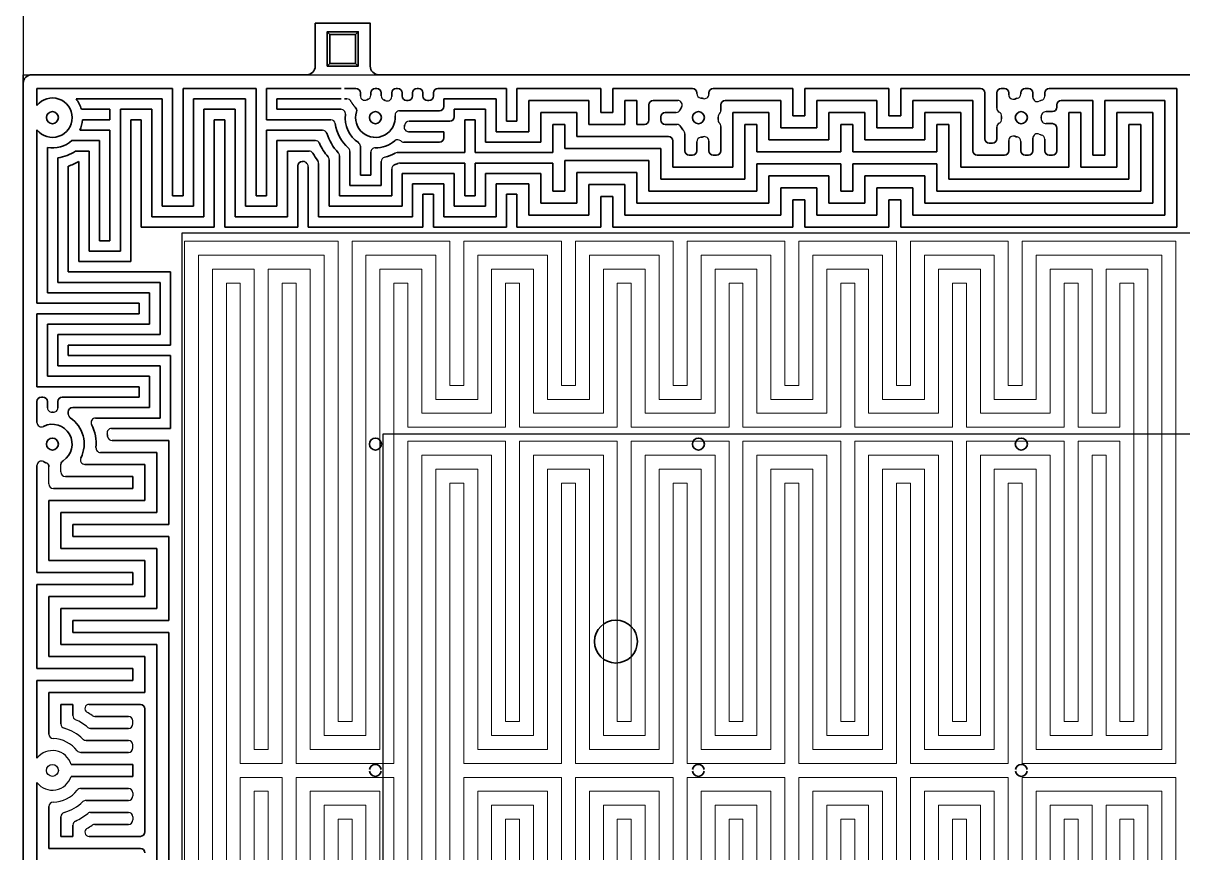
# Model space of a CAD drawing. Header units: millimetres. Extents: x -5937 to 68925, y -3068 to 5300.
# Drawn here: x 58051 to 58726, y 4143 to 4626 of the extents above; entities that cross this region are included whole.
import ezdxf

# ---------------------------------------------------------------- set-up
doc = ezdxf.new("R2010")
doc.units = ezdxf.units.MM
doc.header["$LTSCALE"] = 7
doc.layers.add('参照', color=6, linetype='Continuous', lineweight=9)
doc.layers.add('发热分区', color=20, linetype='Continuous')

msp = doc.modelspace()

# ---------------------------------------------------------------- linework, layer by layer
at = {"color": 1}
for p, q in [((58066.221, 4357.787), (58066.221, 4367.733)), ((58073.205, 4364.771), (58073.205, 4369.16)), ((58115.111, 4218.101), (58115.111, 4219.886)), ((58115.111, 4204.133), (58115.111, 4205.917)), ((58115.111, 4177.98), (58115.111, 4176.196)), ((58115.111, 4164.011), (58115.111, 4162.227))]:
    msp.add_line(p, q, dxfattribs=at)
msp.add_xline((58051.236, 4576.502), (0, -1), dxfattribs=at)
at = {"color": 7, "linetype": 'Continuous', "lineweight": 35}
for points in [[(58253.237, 4601.056), (58253.237, 4626.056), (58237.237, 4626.056), (58221.237, 4626.056), (58221.237, 4601.056, -0.4142136), (58216.237, 4596.056), (58056.236, 4596.056, 0.4142136), (58051.236, 4591.056), (58051.236, 3791.056, 0.4142136), (58056.236, 3786.056), (59396.237, 3786.056, 0.4142136), (59401.237, 3791.056), (59401.237, 4591.056, 0.4142136), (59396.237, 4596.056), (59236.237, 4596.056, -0.4142136), (59231.237, 4601.056), (59231.237, 4626.056), (59215.237, 4626.056), (59199.237, 4626.056), (59199.237, 4601.056)], [(58253.237, 4601.056, 0.4142136), (58258.237, 4596.056), (59194.237, 4596.056, 0.4142136), (59199.237, 4601.056)], [(58259.701, 4191.556, 0.8660254), (58252.772, 4191.556)], [(58447.701, 4191.556, 0.8660254), (58440.772, 4191.556)], [(58635.701, 4191.556, 0.8660254), (58628.772, 4191.556)], [(58252.772, 4190.556, 0.8660254), (58259.701, 4190.556)], [(58440.772, 4190.556, 0.8660254), (58447.701, 4190.556)], [(58628.772, 4190.556, 0.8660254), (58635.701, 4190.556)]]:
    msp.add_lwpolyline(points, format="xyb", dxfattribs=at)
for points in [[(58228.237, 4601.056), (58229.737, 4602.556), (58244.737, 4602.556), (58246.237, 4601.056), (58228.237, 4601.056), (58228.237, 4621.056), (58246.237, 4621.056), (58244.737, 4619.556), (58229.737, 4619.556), (58229.737, 4602.556)], [(58228.237, 4621.056), (58229.737, 4619.556)], [(58244.737, 4602.556), (58244.737, 4619.556)], [(58246.237, 4621.056), (58246.237, 4601.056)]]:
    msp.add_lwpolyline(points, dxfattribs=at)
at = {"color": 1}
msp.add_lwpolyline([(58051.236, 4596.056), (59401.237, 4596.056), (59401.237, 3786.056), (58051.236, 3786.056)], close=True, dxfattribs=at)
at = {"color": 7, "linetype": 'Continuous', "lineweight": 35}
for centre, radius in [((58068.237, 4571.056), 3.5), ((58256.237, 4571.056), 3.5), ((58444.237, 4571.056), 3.5), ((58632.237, 4571.056), 3.5), ((58068.237, 4381.056), 3.5), ((58256.237, 4381.056), 3.5), ((58444.237, 4381.056), 3.5), ((58632.237, 4381.056), 3.5), ((58396.237, 4266.056), 12.5)]:
    msp.add_circle(centre, radius, dxfattribs=at)
at = {"color": 1}
msp.add_circle((58068.237, 4191.056), 3.492, dxfattribs=at)
for centre, radius, start, end in [((58250.108, 4583.755), 2.6, 180, 295.762295), ((58250.981, 4584.14), 2.6, 291.883689, 360), ((58262.254, 4583.808), 2.6, 180, 244.736622), ((58263.127, 4583.358), 2.6, 240.743954, 0), ((58445.973, 4585.049), 2.6, 180, 262.9273), ((58447.757, 4584.71), 2.6, 255.541763, 0), ((58627.564, 4584.36), 2.6, 180, 289.351718), ((58629.349, 4584.857), 2.6, 281.818996, 0), ((58643.317, 4583.657), 2.6, 285.732531, 0), ((58239.717, 4579.383), 2.6, 22.818343, 90), ((58250.108, 4583.755), 8.673, 202.818343, 229.324957), ((58432.244, 4578.472), 2.6, 328.268675, 90), ((58620.58, 4576.553), 2.6, 180, 242.324733), ((58641.533, 4583.005), 2.6, 180, 294.392342), ((58646.728, 4571.548), 9.98, 105.732531, 114.392342), ((58230.27, 4567.236), 2.6, 8.368415, 90), ((58236.19, 4573.31), 2.6, 353.586234, 90), ((58270.272, 4572.404), 2.6, 90, 185.485697), ((58431.31, 4576.688), 2.6, 270, 336.45858), ((58458.272, 4569.704), 2.6, 174.496461, 227.241913), ((58458.33, 4571.488), 2.6, 133.640604, 181.754533), ((58454.741, 4575.251), 2.6, 313.640604, 0), ((58618.165, 4571.948), 2.6, 356.372312, 62.324733), ((58618.165, 4570.164), 2.6, 297.675267, 3.627688), ((58646.728, 4571.548), 3, 90, 181.945058), ((58646.728, 4570.564), 3, 178.054942, 270), ((58225.469, 4561.163), 2.6, 17.82472, 90), ((58275.617, 4565.458), 2.6, 163.887194, 270), ((58275.848, 4566.331), 2.6, 90, 166.453126), ((58431.751, 4564.504), 2.6, 27.690909, 90), ((58433.788, 4561.588), 2.6, 360, 42.182849), ((58454.741, 4565.886), 2.6, 360, 47.241913), ((58620.58, 4565.559), 2.6, 117.675267, 180), ((58221.322, 4555.09), 2.6, 24.574481, 90), ((58244.908, 4554.365), 2.6, 360, 55.834275), ((58269.201, 4555.6), 2.6, 46.692195, 129.989486), ((58272.767, 4559.384), 2.6, 226.692195, 270), ((58445.973, 4557.064), 2.6, 97.0727, 180), ((58447.757, 4557.403), 2.6, 360, 104.458237), ((58627.564, 4557.753), 2.6, 70.648282, 180), ((58629.349, 4557.255), 2.6, 360, 78.181004), ((58641.533, 4559.107), 2.6, 65.607658, 180), ((58646.728, 4570.564), 9.98, 245.607658, 254.267469), ((58643.317, 4558.455), 2.6, 360, 74.267469), ((58217.618, 4549.017), 2.6, 29.713343, 90), ((58232.761, 4548.843), 2.6, 360, 43.417336), ((58238.834, 4551.409), 2.6, 360, 48.467755), ((58256.181, 4550.883), 2.6, 89.841901, 180), ((58268.979, 4548.111), 2.6, 90, 119.045656), ((58214.239, 4542.943), 2.6, 33.798304, 90), ((58214.541, 4542.498), 2.6, 0, 34.408742), ((58220.615, 4544.444), 2.6, 0, 36.762451), ((58226.688, 4546.545), 2.6, 360, 39.676818), ((58262.254, 4545.509), 2.6, 103.254493, 180), ((58268.327, 4541.084), 2.6, 111.969309, 180), ((58270.465, 4542.038), 2.6, 90, 116.120021), ((58067.91, 4402.134), 2.6, 180, 270.88815), ((58068.783, 4402.129), 2.6, 268.514411, 360), ((58080.056, 4398.511), 2.6, 180, 235.895074), ((58093.346, 4393.582), 2.6, 90, 206.512108), ((58061.836, 4393.62), 2.6, 180, 296.994281), ((58102.677, 4387.509), 2.6, 90, 190.611147), ((58102.964, 4385.724), 2.6, 187.65576, 270), ((58096.201, 4378.74), 2.6, 175.265096, 270), ((58061.836, 4368.492), 2.6, 63.005719, 180), ((58087.154, 4371.756), 2.6, 153.819446, 270), ((58075.805, 4364.771), 2.6, 180, 270), ((58068.821, 4357.787), 2.6, 180, 270), ((58089.609, 4227.034), 2.435, 90, 239.287903), ((58082.789, 4222.923), 2.6, 180, 245.454567), ((58068.237, 4191.056), 32.432, 50.534366, 65.454567), ((58068.237, 4191.056), 39.412, 54.094724, 59.287903), ((58092.874, 4225.086), 2.6, 234.094724, 270), ((58112.511, 4219.886), 2.6, 0, 90), ((58068.821, 4212.12), 2.6, 180, 268.411119), ((58075.805, 4218.068), 2.6, 180, 254.347411), ((58068.237, 4191.056), 25.452, 45.653274, 74.347411), ((58090.503, 4218.101), 2.6, 230.534366, 270), ((58112.511, 4218.101), 2.6, 270, 0), ((58068.237, 4191.056), 18.472, 38.356723, 88.411119), ((58087.845, 4211.117), 2.6, 225.653274, 270), ((58112.511, 4205.917), 2.6, 0, 90), ((58068.237, 4191.056), 11.492, 17.69034, 141.549396), ((58084.76, 4204.133), 2.6, 218.356723, 270), ((58112.511, 4204.133), 2.6, 270, 0), ((58068.237, 4191.056), 11.492, 218.450604, 342.30966), ((58068.237, 4191.056), 18.472, 271.588881, 321.643277), ((58084.76, 4177.98), 2.6, 90, 141.643277), ((58112.511, 4177.98), 2.6, 0, 90), ((58068.821, 4169.992), 2.6, 91.588881, 180), ((58068.237, 4191.056), 25.452, 285.652589, 314.346726), ((58087.845, 4170.996), 2.6, 90, 134.346726), ((58112.511, 4176.196), 2.6, 270, 0), ((58075.805, 4164.044), 2.6, 105.652589, 180), ((58068.237, 4191.056), 32.432, 294.545433, 309.465634), ((58090.503, 4164.011), 2.6, 90, 129.465634), ((58112.511, 4164.011), 2.6, 0, 90), ((58082.789, 4159.19), 2.6, 114.545433, 180), ((58068.237, 4191.056), 39.412, 300.712097, 305.905276), ((58092.874, 4157.027), 2.6, 90, 125.905276), ((58112.511, 4162.227), 2.6, 270, 0), ((58089.609, 4155.078), 2.435, 120.712097, 270)]:
    msp.add_arc(centre, radius, start, end, dxfattribs=at)
at = {"color": 7, "linetype": 'Continuous', "lineweight": 35}
for centre, radius, start, end in [((58068.237, 4571.056), 11.5, 218.499855, 141.500145), ((58068.237, 4571.056), 17.573, 16.032918, 38.447071), ((58256.237, 4571.056), 11.5, 111.883689, 115.762295), ((58256.237, 4571.056), 11.5, 60.743954, 64.736622), ((58444.237, 4571.056), 11.5, 148.268675, 156.45858), ((58444.237, 4571.056), 11.5, 75.541763, 82.9273), ((58632.237, 4571.056), 11.5, 101.818996, 109.351718), ((58068.237, 4571.056), 17.573, 335.479797, 356.019771), ((58256.237, 4571.056), 17.573, 173.586234, 235.834275), ((58256.237, 4571.056), 11.5, 162.887618, 5.485697), ((58444.237, 4571.056), 11.5, 354.496461, 1.754533), ((58632.237, 4571.056), 11.5, 176.372312, 183.627688), ((58632.237, 4571.056), 11.5, 358.054942, 1.945058), ((58256.237, 4571.056), 23.646, 188.368415, 228.467755), ((58256.237, 4571.056), 17.573, 343.887194, 346.453126), ((58444.237, 4571.056), 11.5, 207.690909, 222.182849), ((58068.237, 4571.056), 17.573, 260.412817, 310.481476), ((58256.237, 4571.056), 29.719, 197.82472, 223.417336), ((58256.237, 4571.056), 17.573, 269.841901, 309.989486), ((58444.237, 4571.056), 11.5, 277.0727, 284.458237), ((58632.237, 4571.056), 11.5, 250.648282, 258.181004), ((58068.237, 4571.056), 23.646, 277.646877, 304.703635), ((58256.237, 4571.056), 41.865, 209.713343, 216.762451), ((58256.237, 4571.056), 35.792, 204.574481, 219.676818), ((58256.237, 4571.056), 23.646, 283.254493, 299.045656), ((58068.237, 4571.056), 29.719, 288.073184, 300.9699), ((58256.237, 4571.056), 47.938, 213.798304, 214.408742), ((58256.237, 4571.056), 29.719, 291.969309, 296.120021), ((58068.237, 4381.056), 18.48, 88.514411, 90.88815), ((58068.237, 4381.056), 18.48, 333.819446, 55.895074), ((58068.237, 4381.056), 11.5, 302.464594, 116.994281), ((58068.237, 4381.056), 25.46, 355.265096, 26.512108), ((58068.237, 4381.056), 32.44, 7.65576, 10.611147), ((58068.237, 4381.056), 11.5, 243.005719, 250.89163)]:
    msp.add_arc(centre, radius, start, end, dxfattribs=at)
at = {"color": 1, "lineweight": 35}
for centre, start, end in [((58242.761, 4575.205), 342.887618, 49.324957), ((58063.621, 4367.733), 360, 70.89163), ((58075.805, 4369.16), 122.464594, 180)]:
    msp.add_arc(centre, 2.6, start, end, dxfattribs=at)
at = {"layer": '参照', "linetype": 'Continuous', "lineweight": 35}
for p, q in [((58059.236, 4578.215), (58059.236, 4588.056)), ((58059.236, 4588.056), (58138.189, 4588.056)), ((58138.189, 4588.056), (58138.189, 4525.513)), ((58144.262, 4525.513), (58144.262, 4588.056)), ((58144.262, 4588.056), (58186.775, 4588.056)), ((58186.775, 4588.056), (58186.775, 4525.513)), ((58192.848, 4569.836), (58192.848, 4588.056)), ((58192.848, 4588.056), (58236.237, 4588.056)), ((58238.237, 4588.056), (58244.908, 4588.056)), ((58247.508, 4583.755), (58247.508, 4585.456)), ((58253.581, 4584.14), (58253.581, 4585.456)), ((58256.181, 4588.056), (58257.054, 4588.056)), ((58259.654, 4583.808), (58259.654, 4585.456)), ((58265.727, 4583.358), (58265.727, 4585.456)), ((58268.327, 4588.056), (58269.201, 4588.056)), ((58271.801, 4583.677), (58271.801, 4585.456)), ((58277.874, 4583.677), (58277.874, 4585.456)), ((58280.474, 4588.056), (58281.347, 4588.056)), ((58283.947, 4585.456), (58283.947, 4583.677)), ((58290.02, 4583.677), (58290.02, 4585.456)), ((58292.62, 4588.056), (58332.533, 4588.056)), ((58332.533, 4588.056), (58332.533, 4568.931)), ((58338.608, 4568.931), (58338.608, 4588.056)), ((58338.608, 4588.056), (58387.498, 4588.056)), ((58387.498, 4588.056), (58387.498, 4574.088)), ((58394.483, 4574.088), (58394.483, 4588.056)), ((58394.483, 4588.056), (58440.773, 4588.056)), ((58443.373, 4585.456), (58443.373, 4585.049)), ((58450.357, 4584.71), (58450.357, 4585.456)), ((58452.957, 4588.056), (58499.247, 4588.056)), ((58499.247, 4588.056), (58499.247, 4572.12)), ((58506.231, 4572.12), (58506.231, 4588.056)), ((58506.231, 4588.056), (58555.121, 4588.056)), ((58555.121, 4588.056), (58555.121, 4572.12)), ((58562.106, 4572.12), (58562.106, 4588.056)), ((58562.106, 4588.056), (58608.396, 4588.056)), ((58610.996, 4585.456), (58610.996, 4558.783)), ((58617.98, 4576.553), (58617.98, 4585.456)), ((58620.58, 4588.056), (58622.364, 4588.056)), ((58624.964, 4585.456), (58624.964, 4584.36)), ((58631.949, 4585.456), (58631.949, 4584.857)), ((58634.549, 4588.056), (58636.333, 4588.056)), ((58638.933, 4585.456), (58638.933, 4583.005)), ((58645.917, 4583.657), (58645.917, 4585.456)), ((58648.517, 4588.056), (58722.744, 4588.056)), ((58722.744, 4588.056), (58722.744, 4507.293)), ((58081.999, 4581.983), (58095.676, 4581.983)), ((58081.999, 4581.983), (58132.116, 4581.983)), ((58132.116, 4581.983), (58132.116, 4519.439)), ((58150.335, 4519.439), (58150.335, 4581.983)), ((58150.335, 4581.983), (58180.702, 4581.983)), ((58180.702, 4581.983), (58180.702, 4519.439)), ((58198.921, 4575.91), (58198.921, 4581.983)), ((58198.921, 4581.983), (58236.237, 4581.983)), ((58239.717, 4581.983), (58238.237, 4581.983)), ((58274.401, 4581.077), (58275.274, 4581.077)), ((58286.547, 4581.077), (58287.42, 4581.077)), ((58326.46, 4581.983), (58296.094, 4581.983)), ((58296.094, 4581.983), (58296.094, 4577.604)), ((58326.46, 4562.858), (58326.46, 4581.983)), ((58380.514, 4581.072), (58345.593, 4581.072)), ((58345.593, 4581.072), (58345.593, 4562.858)), ((58380.514, 4567.104), (58380.514, 4581.072)), ((58408.451, 4581.072), (58401.467, 4581.072)), ((58401.467, 4581.072), (58401.467, 4567.104)), ((58408.451, 4581.072), (58408.451, 4567.104)), ((58415.435, 4578.472), (58415.435, 4569.704)), ((58432.244, 4581.072), (58418.035, 4581.072)), ((58457.341, 4578.472), (58457.341, 4575.251)), ((58492.263, 4581.072), (58459.941, 4581.072)), ((58492.263, 4565.135), (58492.263, 4581.072)), ((58548.137, 4581.072), (58513.216, 4581.072)), ((58513.216, 4581.072), (58513.216, 4565.135)), ((58548.137, 4565.135), (58548.137, 4581.072)), ((58604.011, 4581.072), (58569.09, 4581.072)), ((58569.09, 4581.072), (58569.09, 4565.135)), ((58604.011, 4551.798), (58604.011, 4581.072)), ((58652.901, 4577.148), (58652.901, 4578.472)), ((58673.854, 4581.072), (58655.501, 4581.072)), ((58673.854, 4549.198), (58673.854, 4581.072)), ((58715.76, 4581.072), (58680.839, 4581.072)), ((58680.839, 4581.072), (58680.839, 4549.198)), ((58715.76, 4514.277), (58715.76, 4581.072)), ((58085.126, 4575.91), (58101.749, 4575.91)), ((58101.749, 4569.836), (58085.767, 4569.836)), ((58101.749, 4569.836), (58101.749, 4575.91)), ((58107.823, 4493.354), (58107.823, 4575.91)), ((58107.823, 4575.91), (58126.042, 4575.91)), ((58119.969, 4569.836), (58113.896, 4569.836)), ((58113.896, 4569.836), (58113.896, 4487.281)), ((58119.969, 4507.293), (58119.969, 4569.836)), ((58126.042, 4575.91), (58126.042, 4513.366)), ((58156.409, 4513.366), (58156.409, 4575.91)), ((58156.409, 4575.91), (58174.628, 4575.91)), ((58168.555, 4569.836), (58162.482, 4569.836)), ((58162.482, 4569.836), (58162.482, 4507.293)), ((58168.555, 4507.293), (58168.555, 4569.836)), ((58174.628, 4575.91), (58174.628, 4513.366)), ((58230.27, 4569.836), (58192.848, 4569.836)), ((58236.19, 4575.91), (58198.921, 4575.91)), ((58270.272, 4575.004), (58293.494, 4575.004)), ((58320.387, 4575.91), (58302.167, 4575.91)), ((58302.167, 4575.91), (58302.167, 4571.531)), ((58314.313, 4569.836), (58308.24, 4569.836)), ((58308.24, 4569.836), (58308.24, 4550.711)), ((58314.313, 4550.711), (58314.313, 4569.836)), ((58320.387, 4556.784), (58320.387, 4575.91)), ((58373.53, 4574.088), (58352.577, 4574.088)), ((58352.577, 4574.088), (58352.577, 4556.784)), ((58373.53, 4560.12), (58373.53, 4574.088)), ((58387.498, 4574.088), (58394.483, 4574.088)), ((58422.42, 4571.488), (58422.42, 4569.704)), ((58431.31, 4574.088), (58425.02, 4574.088)), ((58485.278, 4574.088), (58464.326, 4574.088)), ((58464.326, 4574.088), (58464.326, 4542.214)), ((58485.278, 4558.151), (58485.278, 4574.088)), ((58499.247, 4572.12), (58506.231, 4572.12)), ((58541.153, 4574.088), (58520.2, 4574.088)), ((58520.2, 4574.088), (58520.2, 4558.151)), ((58541.153, 4558.151), (58541.153, 4574.088)), ((58555.121, 4572.12), (58562.106, 4572.12)), ((58597.027, 4574.088), (58576.074, 4574.088)), ((58576.074, 4574.088), (58576.074, 4558.151)), ((58597.027, 4542.214), (58597.027, 4574.088)), ((58650.301, 4574.548), (58646.728, 4574.548)), ((58659.886, 4542.214), (58659.886, 4574.088)), ((58666.87, 4574.088), (58659.886, 4574.088)), ((58666.87, 4574.088), (58666.87, 4542.214)), ((58708.776, 4574.088), (58687.823, 4574.088)), ((58687.823, 4574.088), (58687.823, 4542.214)), ((58708.776, 4521.261), (58708.776, 4574.088)), ((58059.236, 4462.988), (58059.236, 4563.897)), ((58101.749, 4563.763), (58084.225, 4563.763)), ((58101.749, 4499.427), (58101.749, 4563.763)), ((58192.848, 4525.513), (58192.848, 4563.763)), ((58192.848, 4563.763), (58225.469, 4563.763)), ((58275.848, 4568.931), (58299.567, 4568.931)), ((58332.533, 4568.931), (58338.608, 4568.931)), ((58366.545, 4567.103), (58359.561, 4567.103)), ((58359.561, 4567.103), (58359.561, 4550.711)), ((58366.545, 4553.135), (58366.545, 4567.103)), ((58401.467, 4567.104), (58380.514, 4567.104)), ((58412.835, 4567.104), (58408.451, 4567.104)), ((58431.751, 4567.104), (58425.02, 4567.104)), ((58457.341, 4565.886), (58457.341, 4551.798)), ((58478.294, 4567.103), (58471.31, 4567.103)), ((58471.31, 4567.103), (58471.31, 4535.23)), ((58478.294, 4551.167), (58478.294, 4567.103)), ((58513.216, 4565.135), (58492.263, 4565.135)), ((58534.168, 4567.103), (58527.184, 4567.103)), ((58527.184, 4567.103), (58527.184, 4551.167)), ((58534.168, 4551.167), (58534.168, 4567.103)), ((58569.09, 4565.135), (58548.137, 4565.135)), ((58590.043, 4567.103), (58583.058, 4567.103)), ((58583.058, 4567.103), (58583.058, 4551.167)), ((58590.043, 4535.23), (58590.043, 4567.103)), ((58617.98, 4558.783), (58617.98, 4565.559)), ((58650.301, 4567.564), (58646.728, 4567.564)), ((58652.901, 4551.798), (58652.901, 4564.964)), ((58701.791, 4567.103), (58694.807, 4567.103)), ((58694.807, 4567.103), (58694.807, 4535.23)), ((58701.791, 4528.246), (58701.791, 4567.103)), ((58095.676, 4557.69), (58079.645, 4557.69)), ((58095.676, 4557.69), (58095.676, 4499.427)), ((58198.921, 4519.439), (58198.921, 4557.69)), ((58198.921, 4557.69), (58221.322, 4557.69)), ((58293.494, 4556.784), (58272.767, 4556.784)), ((58296.094, 4562.858), (58275.617, 4562.858)), ((58296.094, 4562.858), (58296.094, 4559.384)), ((58352.577, 4556.784), (58320.387, 4556.784)), ((58345.593, 4562.858), (58326.46, 4562.858)), ((58426.804, 4560.12), (58373.53, 4560.12)), ((58429.404, 4542.214), (58429.404, 4557.52)), ((58436.388, 4551.798), (58436.388, 4561.588)), ((58443.373, 4557.064), (58443.373, 4551.798)), ((58450.357, 4551.798), (58450.357, 4557.403)), ((58520.2, 4558.151), (58485.278, 4558.151)), ((58576.074, 4558.151), (58541.153, 4558.151)), ((58624.964, 4557.753), (58624.964, 4551.798)), ((58631.949, 4557.255), (58631.949, 4551.798)), ((58638.933, 4559.107), (58638.933, 4551.798)), ((58645.917, 4551.798), (58645.917, 4558.455)), ((58065.31, 4469.061), (58065.31, 4553.729)), ((58089.603, 4551.617), (58081.699, 4551.617)), ((58089.603, 4551.617), (58089.603, 4493.354)), ((58204.995, 4513.366), (58204.995, 4551.617)), ((58204.995, 4551.617), (58217.618, 4551.617)), ((58241.434, 4531.586), (58241.434, 4551.409)), ((58247.508, 4537.659), (58247.508, 4554.365)), ((58253.581, 4550.883), (58253.581, 4537.659)), ((58308.24, 4550.711), (58268.979, 4550.711)), ((58359.561, 4550.711), (58314.313, 4550.711)), ((58422.42, 4553.135), (58366.545, 4553.135)), ((58422.42, 4535.23), (58422.42, 4553.135)), ((58527.184, 4551.167), (58478.294, 4551.167)), ((58583.058, 4551.167), (58534.168, 4551.167)), ((58613.596, 4556.183), (58615.38, 4556.183)), ((58071.383, 4475.134), (58071.383, 4547.621)), ((58077.456, 4542.804), (58077.456, 4481.208)), ((58083.53, 4487.281), (58083.53, 4545.574)), ((58211.068, 4542.943), (58211.068, 4507.293)), ((58214.239, 4545.543), (58213.668, 4545.543)), ((58223.215, 4544.444), (58223.215, 4513.366)), ((58229.288, 4546.545), (58229.288, 4519.439)), ((58235.361, 4548.843), (58235.361, 4525.513)), ((58259.654, 4545.509), (58259.654, 4531.586)), ((58270.465, 4544.638), (58308.24, 4544.638)), ((58308.24, 4544.638), (58308.24, 4525.513)), ((58314.313, 4525.513), (58314.313, 4544.638)), ((58314.313, 4544.638), (58359.561, 4544.638)), ((58359.561, 4544.638), (58359.561, 4528.246)), ((58366.545, 4528.246), (58366.545, 4546.151)), ((58366.545, 4546.151), (58415.435, 4546.151)), ((58415.435, 4546.151), (58415.435, 4528.246)), ((58440.773, 4549.198), (58438.988, 4549.198)), ((58454.741, 4549.198), (58452.957, 4549.198)), ((58478.294, 4528.246), (58478.294, 4544.182)), ((58478.294, 4544.182), (58527.184, 4544.182)), ((58527.184, 4544.182), (58527.184, 4528.246)), ((58534.168, 4528.246), (58534.168, 4544.182)), ((58534.168, 4544.182), (58583.058, 4544.182)), ((58583.058, 4544.182), (58583.058, 4528.246)), ((58622.364, 4549.198), (58606.611, 4549.198)), ((58636.333, 4549.198), (58634.549, 4549.198)), ((58650.301, 4549.198), (58648.517, 4549.198)), ((58680.839, 4549.198), (58673.854, 4549.198)), ((58217.141, 4507.293), (58217.141, 4542.498)), ((58253.581, 4537.659), (58247.508, 4537.659)), ((58265.727, 4525.513), (58265.727, 4541.084)), ((58271.801, 4519.439), (58271.801, 4538.565)), ((58271.801, 4538.565), (58302.167, 4538.565)), ((58302.167, 4538.565), (58302.167, 4519.439)), ((58320.387, 4519.439), (58320.387, 4538.565)), ((58320.387, 4538.565), (58352.577, 4538.565)), ((58352.577, 4538.565), (58352.577, 4521.261)), ((58373.53, 4521.261), (58373.53, 4539.167)), ((58373.53, 4539.167), (58408.451, 4539.167)), ((58408.451, 4539.167), (58408.451, 4521.261)), ((58464.326, 4542.214), (58429.404, 4542.214)), ((58485.278, 4521.261), (58485.278, 4537.198)), ((58485.278, 4537.198), (58520.2, 4537.198)), ((58520.2, 4537.198), (58520.2, 4521.261)), ((58541.153, 4521.261), (58541.153, 4537.198)), ((58541.153, 4537.198), (58576.074, 4537.198)), ((58576.074, 4537.198), (58576.074, 4521.261)), ((58659.886, 4542.214), (58597.027, 4542.214)), ((58687.823, 4542.214), (58666.87, 4542.214)), ((58259.654, 4531.586), (58241.434, 4531.586)), ((58277.874, 4513.366), (58277.874, 4532.491)), ((58277.874, 4532.491), (58296.094, 4532.491)), ((58296.094, 4532.491), (58296.094, 4513.366)), ((58326.46, 4513.366), (58326.46, 4532.491)), ((58326.46, 4532.491), (58345.593, 4532.491)), ((58345.593, 4532.491), (58345.593, 4514.277)), ((58380.514, 4514.277), (58380.514, 4532.182)), ((58380.514, 4532.182), (58401.467, 4532.182)), ((58401.467, 4532.182), (58401.467, 4514.277)), ((58471.31, 4535.23), (58422.42, 4535.23)), ((58492.263, 4514.277), (58492.263, 4530.214)), ((58492.263, 4530.214), (58513.216, 4530.214)), ((58513.216, 4530.214), (58513.216, 4514.277)), ((58548.137, 4514.277), (58548.137, 4530.214)), ((58548.137, 4530.214), (58569.09, 4530.214)), ((58569.09, 4530.214), (58569.09, 4514.277)), ((58694.807, 4535.23), (58590.043, 4535.23)), ((58138.189, 4525.513), (58144.262, 4525.513)), ((58186.775, 4525.513), (58192.848, 4525.513)), ((58235.361, 4525.513), (58265.727, 4525.513)), ((58290.02, 4526.418), (58283.947, 4526.418)), ((58283.947, 4526.418), (58283.947, 4507.293)), ((58290.02, 4507.293), (58290.02, 4526.418)), ((58308.24, 4525.513), (58314.313, 4525.513)), ((58338.608, 4526.418), (58332.533, 4526.418)), ((58332.533, 4526.418), (58332.533, 4507.293)), ((58338.608, 4507.293), (58338.608, 4526.418)), ((58359.561, 4528.246), (58366.545, 4528.246)), ((58394.483, 4525.198), (58387.498, 4525.198)), ((58387.498, 4525.198), (58387.498, 4507.293)), ((58394.483, 4507.293), (58394.483, 4525.198)), ((58415.435, 4528.246), (58478.294, 4528.246)), ((58506.231, 4523.229), (58499.247, 4523.229)), ((58499.247, 4523.229), (58499.247, 4507.293)), ((58506.231, 4507.293), (58506.231, 4523.229)), ((58527.184, 4528.246), (58534.168, 4528.246)), ((58562.106, 4523.229), (58555.121, 4523.229)), ((58555.121, 4523.229), (58555.121, 4507.293)), ((58562.106, 4507.293), (58562.106, 4523.229)), ((58583.058, 4528.246), (58701.791, 4528.246)), ((58132.116, 4519.439), (58150.335, 4519.439)), ((58180.702, 4519.439), (58198.921, 4519.439)), ((58229.288, 4519.439), (58271.801, 4519.439)), ((58302.167, 4519.439), (58320.387, 4519.439)), ((58352.577, 4521.261), (58373.53, 4521.261)), ((58408.451, 4521.261), (58485.278, 4521.261)), ((58520.2, 4521.261), (58541.153, 4521.261)), ((58576.074, 4521.261), (58708.776, 4521.261)), ((58126.042, 4513.366), (58156.409, 4513.366)), ((58174.628, 4513.366), (58204.995, 4513.366)), ((58223.215, 4513.366), (58277.874, 4513.366)), ((58296.094, 4513.366), (58326.46, 4513.366)), ((58345.593, 4514.277), (58380.514, 4514.277)), ((58401.467, 4514.277), (58492.263, 4514.277)), ((58513.216, 4514.277), (58548.137, 4514.277)), ((58569.09, 4514.277), (58715.76, 4514.277)), ((58162.482, 4507.293), (58119.969, 4507.293)), ((58211.068, 4507.293), (58168.555, 4507.293)), ((58283.947, 4507.293), (58217.141, 4507.293)), ((58332.533, 4507.293), (58290.02, 4507.293)), ((58387.498, 4507.293), (58338.608, 4507.293)), ((58499.247, 4507.293), (58394.483, 4507.293)), ((58555.121, 4507.293), (58506.231, 4507.293)), ((58722.744, 4507.293), (58562.106, 4507.293)), ((58095.676, 4499.427), (58101.749, 4499.427)), ((58089.603, 4493.354), (58107.823, 4493.354)), ((58113.896, 4487.281), (58083.53, 4487.281)), ((58077.456, 4481.208), (58136.975, 4481.208)), ((58136.975, 4481.208), (58136.975, 4438.695)), ((58124.828, 4469.061), (58065.31, 4469.061)), ((58130.901, 4475.134), (58071.383, 4475.134)), ((58124.828, 4450.841), (58124.828, 4469.061)), ((58130.901, 4444.768), (58130.901, 4475.134)), ((58118.755, 4462.988), (58059.236, 4462.988)), ((58118.755, 4456.914), (58118.755, 4462.988)), ((58059.236, 4414.402), (58059.236, 4456.914)), ((58059.236, 4456.914), (58118.755, 4456.914)), ((58065.31, 4420.475), (58065.31, 4450.841)), ((58065.31, 4450.841), (58124.828, 4450.841)), ((58071.383, 4426.548), (58071.383, 4444.768)), ((58071.383, 4444.768), (58130.901, 4444.768)), ((58136.975, 4438.695), (58077.456, 4438.695)), ((58077.456, 4438.695), (58077.456, 4432.621)), ((58077.456, 4432.621), (58136.975, 4432.621)), ((58136.975, 4432.621), (58136.975, 4390.109)), ((58130.901, 4426.548), (58071.383, 4426.548)), ((58130.901, 4396.182), (58130.901, 4426.548)), ((58124.828, 4420.475), (58065.31, 4420.475)), ((58124.828, 4402.255), (58124.828, 4420.475)), ((58118.755, 4414.402), (58059.236, 4414.402)), ((58061.836, 4408.328), (58062.71, 4408.328)), ((58073.983, 4408.328), (58118.755, 4408.328)), ((58118.755, 4408.328), (58118.755, 4414.402)), ((58059.236, 4393.62), (58059.236, 4405.728)), ((58065.31, 4402.134), (58065.31, 4405.728)), ((58071.383, 4402.129), (58071.383, 4405.728)), ((58080.056, 4402.255), (58124.828, 4402.255)), ((58077.456, 4398.511), (58077.456, 4399.655)), ((58093.346, 4396.182), (58130.901, 4396.182)), ((58136.975, 4390.109), (58102.677, 4390.109)), ((58102.964, 4383.124), (58136.064, 4383.124)), ((58136.064, 4383.124), (58136.064, 4334.234)), ((58129.079, 4376.14), (58096.201, 4376.14)), ((58129.079, 4341.219), (58129.079, 4376.14)), ((58059.236, 4306.297), (58059.236, 4368.492)), ((58122.095, 4369.156), (58087.154, 4369.156)), ((58122.095, 4348.203), (58122.095, 4369.156)), ((58115.111, 4362.171), (58075.805, 4362.171)), ((58115.111, 4355.187), (58115.111, 4362.171)), ((58068.821, 4355.187), (58115.111, 4355.187)), ((58066.221, 4313.281), (58066.221, 4348.203)), ((58066.221, 4348.203), (58122.095, 4348.203)), ((58073.205, 4320.266), (58073.205, 4341.219)), ((58073.205, 4341.219), (58129.079, 4341.219)), ((58136.064, 4334.234), (58080.189, 4334.234)), ((58080.189, 4334.234), (58080.189, 4327.25)), ((58080.189, 4327.25), (58136.064, 4327.25)), ((58136.064, 4327.25), (58136.064, 4278.36)), ((58129.079, 4320.266), (58073.205, 4320.266)), ((58129.079, 4285.344), (58129.079, 4320.266)), ((58122.095, 4313.281), (58066.221, 4313.281)), ((58122.095, 4292.328), (58122.095, 4313.281)), ((58115.111, 4306.297), (58059.236, 4306.297)), ((58115.111, 4299.313), (58115.111, 4306.297)), ((58059.236, 4250.423), (58059.236, 4299.313)), ((58059.236, 4299.313), (58115.111, 4299.313)), ((58066.221, 4257.407), (58066.221, 4292.328)), ((58066.221, 4292.328), (58122.095, 4292.328)), ((58073.205, 4264.391), (58073.205, 4285.344)), ((58073.205, 4285.344), (58129.079, 4285.344)), ((58136.064, 4278.36), (58080.189, 4278.36)), ((58080.189, 4278.36), (58080.189, 4271.376)), ((58080.189, 4271.376), (58136.064, 4271.376)), ((58136.064, 4271.376), (58136.064, 4110.737)), ((58129.079, 4264.391), (58073.205, 4264.391)), ((58129.079, 4117.721), (58129.079, 4264.391)), ((58122.095, 4257.407), (58066.221, 4257.407)), ((58122.095, 4236.454), (58122.095, 4257.407)), ((58115.111, 4250.423), (58059.236, 4250.423)), ((58115.111, 4243.438), (58115.111, 4250.423)), ((58059.236, 4198.203), (58059.236, 4243.438)), ((58059.236, 4243.438), (58115.111, 4243.438)), ((58066.221, 4212.12), (58066.221, 4236.454)), ((58066.221, 4236.454), (58122.095, 4236.454)), ((58073.205, 4218.068), (58073.205, 4229.47)), ((58073.205, 4229.47), (58080.189, 4229.47)), ((58080.189, 4222.923), (58080.189, 4229.47)), ((58089.609, 4229.47), (58119.495, 4229.47)), ((58122.095, 4155.243), (58122.095, 4226.87)), ((58112.511, 4222.486), (58092.874, 4222.486)), ((58090.503, 4215.501), (58112.511, 4215.501)), ((58112.511, 4208.517), (58087.845, 4208.517)), ((58112.511, 4201.533), (58084.76, 4201.533)), ((58115.111, 4194.548), (58079.185, 4194.548)), ((58115.111, 4187.564), (58115.111, 4194.548)), ((58115.111, 4187.564), (58079.185, 4187.564)), ((58059.236, 4183.91), (58059.236, 4138.674)), ((58112.511, 4180.58), (58084.76, 4180.58)), ((58112.511, 4173.596), (58087.845, 4173.596)), ((58066.221, 4169.992), (58066.221, 4145.658)), ((58090.503, 4166.611), (58112.511, 4166.611)), ((58073.205, 4164.044), (58073.205, 4152.643)), ((58080.189, 4159.19), (58080.189, 4152.643)), ((58112.511, 4159.627), (58092.874, 4159.627)), ((58073.205, 4152.643), (58080.189, 4152.643)), ((58089.609, 4152.643), (58119.495, 4152.643)), ((58066.221, 4145.658), (58119.495, 4145.658))]:
    msp.add_line(p, q, dxfattribs=at)
msp.add_lwpolyline([(58338.608, 4572.12), (58338.608, 4588.056)], dxfattribs=at)
at = {"layer": '参照', "color": 6}
for points in [[(58299.529, 4023.822), (58299.529, 4358.29), (58307.657, 4358.29), (58307.657, 4195.12), (58364.551, 4195.12), (58364.551, 4358.29), (58372.679, 4358.29), (58372.679, 4195.12), (58429.573, 4195.12), (58429.573, 4358.29), (58437.701, 4358.29), (58437.701, 4195.12), (58494.595, 4195.12), (58494.595, 4358.29), (58502.722, 4358.29), (58502.722, 4195.12), (58559.616, 4195.12), (58559.616, 4358.29), (58567.744, 4358.29), (58567.744, 4195.12), (58624.638, 4195.12), (58624.638, 4358.29), (58632.766, 4358.29), (58632.766, 4195.12), (58722.171, 4195.12), (58722.171, 4386.737), (58722.171, 4499.165), (58632.766, 4499.165), (58632.766, 4415.184), (58624.638, 4415.184), (58624.638, 4499.165), (58567.744, 4499.165), (58567.744, 4415.184), (58559.616, 4415.184), (58559.616, 4499.165), (58502.722, 4499.165), (58502.722, 4415.184), (58494.595, 4415.184), (58494.595, 4499.165), (58437.701, 4499.165), (58437.701, 4415.184), (58429.573, 4415.184), (58429.573, 4499.165), (58372.679, 4499.165), (58372.679, 4415.184), (58364.551, 4415.184), (58364.551, 4499.165), (58307.657, 4499.165), (58307.657, 4415.184), (58299.529, 4415.184), (58299.529, 4499.165), (58242.635, 4499.165), (58242.635, 4219.503), (58234.507, 4219.503), (58234.507, 4499.165), (58145.102, 4499.165), (58145.102, 3882.947)], [(58291.402, 4015.694), (58291.402, 4366.418), (58315.785, 4366.418), (58315.785, 4203.248), (58356.423, 4203.248), (58356.423, 4366.418), (58380.806, 4366.418), (58380.806, 4203.248), (58421.445, 4203.248), (58421.445, 4366.418), (58445.828, 4366.418), (58445.828, 4203.248), (58486.467, 4203.248), (58486.467, 4366.418), (58510.85, 4366.418), (58510.85, 4203.248), (58551.489, 4203.248), (58551.489, 4366.418), (58575.872, 4366.418), (58575.872, 4203.248), (58616.51, 4203.248), (58616.51, 4366.418), (58640.894, 4366.418), (58640.894, 4203.248), (58714.043, 4203.248), (58714.043, 4386.737), (58714.043, 4491.037), (58640.894, 4491.037), (58640.894, 4407.057), (58616.51, 4407.057), (58616.51, 4491.037), (58575.872, 4491.037), (58575.872, 4407.057), (58551.489, 4407.057), (58551.489, 4491.037), (58510.85, 4491.037), (58510.85, 4407.057), (58486.467, 4407.057), (58486.467, 4491.037), (58445.828, 4491.037), (58445.828, 4407.057), (58421.445, 4407.057), (58421.445, 4491.037), (58380.806, 4491.037), (58380.806, 4407.057), (58356.423, 4407.057), (58356.423, 4491.037), (58315.785, 4491.037), (58315.785, 4407.057), (58291.402, 4407.057), (58291.402, 4491.037), (58250.763, 4491.037), (58250.763, 4211.376), (58226.38, 4211.376), (58226.38, 4491.037), (58153.23, 4491.037), (58153.23, 3891.075)], [(58161.358, 3899.203), (58161.358, 4482.91), (58185.741, 4482.91), (58185.741, 4203.248), (58193.869, 4203.248), (58193.869, 4482.91), (58218.252, 4482.91), (58218.252, 4203.248), (58258.891, 4203.248), (58258.891, 4482.91), (58283.274, 4482.91), (58283.274, 4398.929), (58323.912, 4398.929), (58323.912, 4482.91), (58348.296, 4482.91), (58348.296, 4398.929), (58388.934, 4398.929), (58388.934, 4482.91), (58413.317, 4482.91), (58413.317, 4398.929), (58453.956, 4398.929), (58453.956, 4482.91), (58478.339, 4482.91), (58478.339, 4398.929), (58518.978, 4398.929), (58518.978, 4482.91), (58543.361, 4482.91), (58543.361, 4398.929), (58584, 4398.929), (58584, 4482.91), (58608.383, 4482.91), (58608.383, 4398.929), (58649.021, 4398.929), (58649.021, 4482.91), (58673.405, 4482.91), (58673.405, 4398.929), (58681.532, 4398.929), (58681.532, 4482.91), (58705.915, 4482.91), (58705.915, 4386.737), (58705.915, 4211.376), (58681.532, 4211.376), (58681.532, 4374.546), (58673.405, 4374.546), (58673.405, 4211.376), (58649.021, 4211.376), (58649.021, 4374.546), (58608.383, 4374.546), (58608.383, 4211.376), (58584, 4211.376), (58584, 4374.546), (58543.361, 4374.546), (58543.361, 4211.376), (58518.978, 4211.376), (58518.978, 4374.546), (58478.339, 4374.546), (58478.339, 4211.376), (58453.956, 4211.376), (58453.956, 4374.546), (58413.317, 4374.546), (58413.317, 4211.376), (58388.934, 4211.376), (58388.934, 4374.546), (58348.296, 4374.546), (58348.296, 4211.376), (58323.912, 4211.376), (58323.912, 4374.546), (58283.274, 4374.546), (58283.274, 4007.567)], [(58169.486, 3907.331), (58169.486, 4474.782), (58177.613, 4474.782), (58177.613, 4195.12), (58201.997, 4195.12), (58201.997, 4474.782), (58210.124, 4474.782), (58210.124, 4195.12), (58267.018, 4195.12), (58267.018, 4474.782), (58275.146, 4474.782), (58275.146, 4390.801), (58332.04, 4390.801), (58332.04, 4474.782), (58340.168, 4474.782), (58340.168, 4390.801), (58397.062, 4390.801), (58397.062, 4474.782), (58405.19, 4474.782), (58405.19, 4390.801), (58462.084, 4390.801), (58462.084, 4474.782), (58470.211, 4474.782), (58470.211, 4390.801), (58527.106, 4390.801), (58527.106, 4474.782), (58535.233, 4474.782), (58535.233, 4390.801), (58592.127, 4390.801), (58592.127, 4474.782), (58600.255, 4474.782), (58600.255, 4390.801), (58657.149, 4390.801), (58657.149, 4474.782), (58665.277, 4474.782), (58665.277, 4390.801), (58689.66, 4390.801), (58689.66, 4474.782), (58697.788, 4474.782), (58697.788, 4386.737), (58697.788, 4219.503), (58689.66, 4219.503), (58689.66, 4382.673), (58665.277, 4382.673), (58665.277, 4219.503), (58657.149, 4219.503), (58657.149, 4382.673), (58600.255, 4382.673), (58600.255, 4219.503), (58592.127, 4219.503), (58592.127, 4382.673), (58535.233, 4382.673), (58535.233, 4219.503), (58527.106, 4219.503), (58527.106, 4382.673), (58470.211, 4382.673), (58470.211, 4219.503), (58462.084, 4219.503), (58462.084, 4382.673), (58405.19, 4382.673), (58405.19, 4219.503), (58397.062, 4219.503), (58397.062, 4382.673), (58340.168, 4382.673), (58340.168, 4219.503), (58332.04, 4219.503), (58332.04, 4382.673), (58275.146, 4382.673), (58275.146, 3999.439)], [(58201.997, 3907.331), (58201.997, 4186.992), (58177.613, 4186.992), (58177.613, 3907.331)], [(58267.018, 3907.331), (58267.018, 4186.992), (58210.124, 4186.992), (58210.124, 3907.331)], [(58364.551, 4023.822), (58364.551, 4186.992), (58307.657, 4186.992), (58307.657, 4023.822)], [(58429.573, 4023.822), (58429.573, 4186.992), (58372.679, 4186.992), (58372.679, 4023.822)], [(58494.595, 4023.822), (58494.595, 4186.992), (58437.701, 4186.992), (58437.701, 4023.822)], [(58559.616, 4023.822), (58559.616, 4186.992), (58502.722, 4186.992), (58502.722, 4023.822)], [(58624.638, 4023.822), (58624.638, 4186.992), (58567.744, 4186.992), (58567.744, 4023.822)], [(58722.171, 4023.822), (58722.171, 4186.992), (58632.766, 4186.992), (58632.766, 4023.822)], [(58193.869, 3899.203), (58193.869, 4178.865), (58185.741, 4178.865), (58185.741, 3899.203)], [(58258.891, 3899.203), (58258.891, 4178.865), (58218.252, 4178.865), (58218.252, 3899.203)], [(58356.423, 4015.694), (58356.423, 4178.865), (58315.785, 4178.865), (58315.785, 4015.694)], [(58421.445, 4015.694), (58421.445, 4178.865), (58380.806, 4178.865), (58380.806, 4015.694)], [(58486.467, 4015.694), (58486.467, 4178.865), (58445.828, 4178.865), (58445.828, 4015.694)], [(58551.489, 4015.694), (58551.489, 4178.865), (58510.85, 4178.865), (58510.85, 4015.694)], [(58616.51, 4015.694), (58616.51, 4178.865), (58575.872, 4178.865), (58575.872, 4015.694)], [(58714.043, 4015.694), (58714.043, 4178.865), (58640.894, 4178.865), (58640.894, 4015.694)], [(58226.38, 3891.075), (58226.38, 4170.737), (58250.763, 4170.737), (58250.763, 3891.075)], [(58323.912, 4007.567), (58323.912, 4170.737), (58348.296, 4170.737), (58348.296, 4007.567)], [(58388.934, 4007.567), (58388.934, 4170.737), (58413.317, 4170.737), (58413.317, 4007.567)], [(58453.956, 4007.567), (58453.956, 4170.737), (58478.339, 4170.737), (58478.339, 4007.567)], [(58518.978, 4007.567), (58518.978, 4170.737), (58543.361, 4170.737), (58543.361, 4007.567)], [(58584, 4007.567), (58584, 4170.737), (58608.383, 4170.737), (58608.383, 4007.567)], [(58649.021, 4007.567), (58649.021, 4170.737), (58673.405, 4170.737), (58673.405, 4007.567)], [(58681.532, 4007.567), (58681.532, 4170.737), (58705.915, 4170.737), (58705.915, 4007.567)], [(58234.507, 3882.947), (58234.507, 4162.609), (58242.635, 4162.609), (58242.635, 3882.947)], [(58332.04, 3999.439), (58332.04, 4162.609), (58340.168, 4162.609), (58340.168, 3999.439)], [(58397.062, 3999.439), (58397.062, 4162.609), (58405.19, 4162.609), (58405.19, 3999.439)], [(58462.084, 3999.439), (58462.084, 4162.609), (58470.211, 4162.609), (58470.211, 3999.439)], [(58527.106, 3999.439), (58527.106, 4162.609), (58535.233, 4162.609), (58535.233, 3999.439)], [(58592.127, 3999.439), (58592.127, 4162.609), (58600.255, 4162.609), (58600.255, 3999.439)], [(58657.149, 3999.439), (58657.149, 4162.609), (58665.277, 4162.609), (58665.277, 3999.439)], [(58689.66, 3999.439), (58689.66, 4162.609), (58697.788, 4162.609), (58697.788, 3999.439)]]:
    msp.add_lwpolyline(points, dxfattribs=at)
at = {"layer": '参照', "linetype": 'Continuous', "lineweight": 35}
for centre, start, end in [((58244.908, 4585.456), 360, 90), ((58256.181, 4585.456), 90, 180), ((58257.054, 4585.456), 360, 90), ((58268.327, 4585.456), 90, 180), ((58269.201, 4585.456), 360, 90), ((58274.401, 4583.677), 180, 270), ((58275.274, 4583.677), 270, 0), ((58280.474, 4585.456), 90, 180), ((58281.347, 4585.456), 360, 90), ((58286.547, 4583.677), 180, 270), ((58287.42, 4583.677), 270, 0), ((58292.62, 4585.456), 90, 180), ((58440.773, 4585.456), 360, 90), ((58452.957, 4585.456), 90, 180), ((58608.396, 4585.456), 360, 90), ((58620.58, 4585.456), 90, 180), ((58622.364, 4585.456), 360, 90), ((58634.549, 4585.456), 90, 180), ((58636.333, 4585.456), 360, 90), ((58648.517, 4585.456), 90, 180), ((58293.494, 4577.604), 270, 0), ((58418.035, 4578.472), 90, 180), ((58459.941, 4578.472), 90, 180), ((58650.301, 4577.148), 270, 0), ((58655.501, 4578.472), 90, 180), ((58299.567, 4571.531), 270, 0), ((58425.02, 4571.488), 90, 180), ((58412.835, 4569.704), 270, 0), ((58425.02, 4569.704), 180, 270), ((58650.301, 4564.964), 360, 90), ((58293.494, 4559.384), 270, 0), ((58426.804, 4557.52), 360, 90), ((58613.596, 4558.783), 180, 270), ((58615.38, 4558.783), 270, 0), ((58438.988, 4551.798), 180, 270), ((58440.773, 4551.798), 270, 0), ((58452.957, 4551.798), 180, 270), ((58454.741, 4551.798), 270, 0), ((58606.611, 4551.798), 180, 270), ((58622.364, 4551.798), 270, 0), ((58634.549, 4551.798), 180, 270), ((58636.333, 4551.798), 270, 0), ((58648.517, 4551.798), 180, 270), ((58650.301, 4551.798), 270, 0), ((58213.668, 4542.943), 90, 180), ((58061.836, 4405.728), 90, 180), ((58062.71, 4405.728), 360, 90), ((58073.983, 4405.728), 90, 180), ((58080.056, 4399.655), 90, 180), ((58119.495, 4226.87), 360, 90), ((58119.495, 4155.243), 270, 0), ((58119.495, 4143.058), 360, 90)]:
    msp.add_arc(centre, 2.6, start, end, dxfattribs=at)
at = {"layer": '发热分区'}
for points in [[(59308.981, 4503.801), (58143.492, 4503.801), (58143.492, 3878.312), (59308.981, 3878.312)], [(59191.918, 3995.375), (59191.918, 4386.737), (58260.555, 4386.737), (58260.555, 3995.375)]]:
    msp.add_lwpolyline(points, close=True, dxfattribs=at)

doc.saveas('drawing.dxf')
